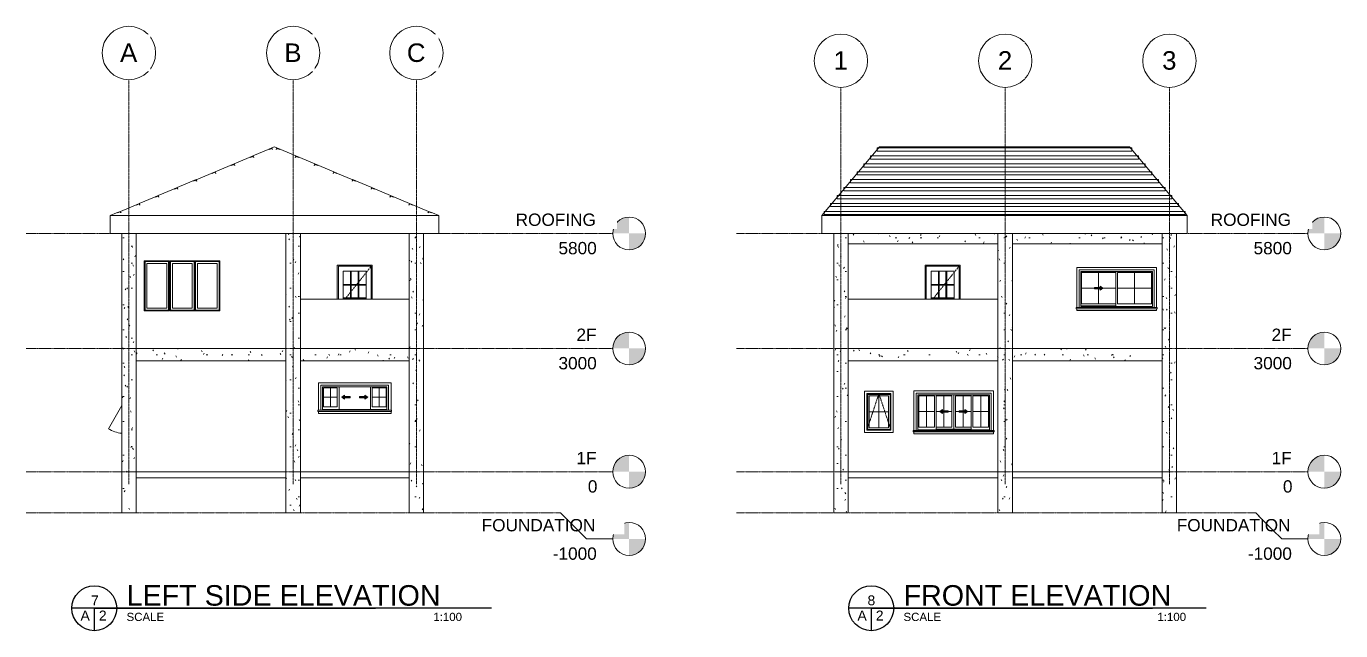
# Model space of a CAD drawing. Header units: inches. Extents: x -1 to 315328, y 6829 to 107833.
# Drawn here: x 124126 to 156132, y 67414 to 82125 of the extents above; entities that cross this region are included whole.
import ezdxf

# ---------------------------------------------------------------- set-up
doc = ezdxf.new("R2010")
doc.units = ezdxf.units.IN
doc.header["$MEASUREMENT"] = 0
doc.linetypes.add('Center', pattern=[31.75, 6.35, -4.7625, 15.875, -4.7625])
doc.linetypes.add('Grid Line', pattern=[22.225, 12.7, -3.175, 3.175, -3.175])
for name, color, linetype, lineweight in [('A-DETL-GENF', 92, 'Continuous', 9), ('A-DOOR', 31, 'Continuous', 18), ('A-DOOR-FRAM', 31, 'Continuous', 18), ('A-FLOR-LEVL', 51, 'Continuous', 9), ('A-GENM', 13, 'Continuous', 9), ('A-GLAZ', 151, 'Continuous', 18), ('A-ROOF', 132, 'Continuous', 9), ('A-WALL', 113, 'Continuous', 18), ('S-BEAM', 12, 'Continuous', 9), ('S-COLS', 52, 'Continuous', 9), ('S-FNDN', 32, 'Continuous', 18), ('S-GRID', 1, 'Continuous', 9), ('S-GRID-IDEN', 1, 'Continuous', 9)]:
    doc.layers.add(name, color=color, linetype=linetype, lineweight=lineweight)
doc.layers.add('TEXTS', color=2, linetype='Continuous')
doc.styles.add('Arial', font='arial.ttf', dxfattribs={"height": 250})
doc.styles.add('Arial_1', font='arial.ttf', dxfattribs={"height": 450})
doc.styles.get("Standard").update_dxf_attribs({"font": 'arial.ttf'})
pattern_1 = [(0, (151381.55, 71282.99), (812.8, 203.2), [33.528, -576.072, 33.528, -576.072, -3251.2]), (0, (151381.55, 71282.99), (812.8, 203.2), [-1219.2, 33.528, -1185.672, 33.528, -576.072, -1422.4]), (0, (151381.55, 71282.99), (812.8, 203.2), [-3048, 33.528, -372.872, 33.528, -982.472]), (120, (151686.35, 71384.59), (-582.3764, 602.3054), [33.528, -576.072, 33.528, -576.072, -3251.2]), (120, (151686.35, 71384.59), (-582.3764, 602.3054), [-1219.2, 33.528, -1185.672, 33.528, -576.072, -1422.4]), (120, (151686.35, 71384.59), (-582.3764, 602.3054), [-3048, 33.528, -372.872, 33.528, -982.472]), (240, (151787.95, 71790.99), (-230.4236, -805.5054), [33.528, -576.072, 33.528, -576.072, -3251.2]), (240, (151787.95, 71790.99), (-230.4236, -805.5054), [-1219.2, 33.528, -1185.672, 33.528, -576.072, -1422.4]), (240, (151787.95, 71790.99), (-230.4236, -805.5054), [-3048, 33.528, -372.872, 33.528, -982.472])]
pattern_2 = [(0, (123631.52, 71282.99), (812.8, 203.2), [33.528, -576.072, 33.528, -576.072, -3251.2]), (0, (123631.52, 71282.99), (812.8, 203.2), [-1219.2, 33.528, -1185.672, 33.528, -576.072, -1422.4]), (0, (123631.52, 71282.99), (812.8, 203.2), [-3048, 33.528, -372.872, 33.528, -982.472]), (120, (123936.32, 71384.59), (-582.3764, 602.3054), [33.528, -576.072, 33.528, -576.072, -3251.2]), (120, (123936.32, 71384.59), (-582.3764, 602.3054), [-1219.2, 33.528, -1185.672, 33.528, -576.072, -1422.4]), (120, (123936.32, 71384.59), (-582.3764, 602.3054), [-3048, 33.528, -372.872, 33.528, -982.472]), (240, (124037.92, 71790.99), (-230.4236, -805.5054), [33.528, -576.072, 33.528, -576.072, -3251.2]), (240, (124037.92, 71790.99), (-230.4236, -805.5054), [-1219.2, 33.528, -1185.672, 33.528, -576.072, -1422.4]), (240, (124037.92, 71790.99), (-230.4236, -805.5054), [-3048, 33.528, -372.872, 33.528, -982.472])]

# ---------------------------------------------------------------- blocks, each defined once
blk = doc.blocks.new('M_HSS Square - HSS203_2X203_2X9_5-450882-South')
at = {"layer": 'S-BEAM'}
for p, q in [((-6487, 7802), (-6487, 7880)), ((-285, 7880), (-6487, 7880)), ((-6487, 7802), (-285, 7802)), ((-285, 7880), (-285, 7802))]:
    blk.add_line(p, q, dxfattribs=at)
blk = doc.blocks.new('M_HSS Square - HSS203_2X203_2X9_5-450883-South')
at = {"layer": 'S-BEAM'}
for p, q in [((-6649, 7609), (-6649, 7687)), ((-123, 7687), (-6649, 7687)), ((-123, 7687), (-123, 7609)), ((-6649, 7609), (-123, 7609))]:
    blk.add_line(p, q, dxfattribs=at)
blk = doc.blocks.new('M_HSS Square - HSS203_2X203_2X9_5-450884-South')
at = {"layer": 'S-BEAM'}
for p, q in [((-6811, 7416), (-6811, 7494)), ((39, 7494), (-6811, 7494)), ((-6811, 7416), (39, 7416)), ((39, 7494), (39, 7416))]:
    blk.add_line(p, q, dxfattribs=at)
blk = doc.blocks.new('M_HSS Square - HSS203_2X203_2X9_5-450885-South')
at = {"layer": 'S-BEAM'}
for p, q in [((-6972, 7223), (-6972, 7302)), ((201, 7302), (-6972, 7302)), ((-6972, 7223), (201, 7223)), ((201, 7302), (201, 7223))]:
    blk.add_line(p, q, dxfattribs=at)
blk = doc.blocks.new('M_HSS Square - HSS203_2X203_2X9_5-450805-South')
at = {"layer": 'S-BEAM'}
for p, q in [((-7134, 7030), (-7134, 7109)), ((363, 7109), (-7134, 7109)), ((363, 7109), (363, 7030)), ((-7134, 7030), (363, 7030))]:
    blk.add_line(p, q, dxfattribs=at)
blk = doc.blocks.new('M_HSS Square - HSS203_2X203_2X9_5-450886-South')
at = {"layer": 'S-BEAM'}
for p, q in [((-7296, 6838), (-7296, 6916)), ((525, 6916), (-7296, 6916)), ((-7296, 6838), (525, 6838)), ((525, 6916), (525, 6838))]:
    blk.add_line(p, q, dxfattribs=at)
blk = doc.blocks.new('M_HSS Square - HSS203_2X203_2X9_5-450887-South')
at = {"layer": 'S-BEAM'}
for p, q in [((-7458, 6645), (-7458, 6723)), ((686, 6723), (-7458, 6723)), ((686, 6723), (686, 6645)), ((-7458, 6645), (686, 6645))]:
    blk.add_line(p, q, dxfattribs=at)
blk = doc.blocks.new('M_HSS Square - HSS203_2X203_2X9_5-450888-South')
at = {"layer": 'S-BEAM'}
for p, q in [((-7620, 6452), (-7620, 6530)), ((848, 6530), (-7620, 6530)), ((-7620, 6452), (848, 6452)), ((848, 6530), (848, 6452))]:
    blk.add_line(p, q, dxfattribs=at)
blk = doc.blocks.new('M_HSS Square - HSS203_2X203_2X9_5-450889-South')
at = {"layer": 'S-BEAM'}
for p, q in [((-7781, 6259), (-7781, 6337)), ((1010, 6337), (-7781, 6337)), ((-7781, 6259), (1010, 6259)), ((1010, 6337), (1010, 6259))]:
    blk.add_line(p, q, dxfattribs=at)
blk = doc.blocks.new('Window-Sliding-Four - 72_ x 36_-479030-South')
at = {"layer": 'A-DETL-GENF', "lineweight": 18}
for points in [[(-4893, 1419), (-4893, 1450), (-4758, 1450), (-4758, 1484), (-4893, 1484), (-4893, 1514), (-4961, 1467)], [(-4356, 1419), (-4288, 1467), (-4356, 1514), (-4356, 1484), (-4491, 1484), (-4491, 1450), (-4356, 1450)]]:
    blk.add_hatch(color=256, dxfattribs=at).paths.add_polyline_path(points)
at = {"layer": 'A-DETL-GENF'}
for p, q in [((-4961, 1467), (-4893, 1514)), ((-4961, 1467), (-4893, 1514)), ((-4961, 1467), (-4893, 1419)), ((-4893, 1419), (-4961, 1467)), ((-4893, 1514), (-4893, 1484)), ((-4893, 1514), (-4893, 1484)), ((-4758, 1484), (-4893, 1484)), ((-4893, 1484), (-4758, 1484)), ((-4893, 1450), (-4893, 1419)), ((-4758, 1450), (-4893, 1450)), ((-4758, 1450), (-4893, 1450)), ((-4893, 1450), (-4893, 1419)), ((-4758, 1484), (-4758, 1450)), ((-4758, 1484), (-4758, 1450)), ((-4491, 1484), (-4356, 1484)), ((-4491, 1450), (-4491, 1484)), ((-4491, 1450), (-4491, 1484)), ((-4491, 1484), (-4356, 1484)), ((-4491, 1450), (-4356, 1450)), ((-4356, 1450), (-4491, 1450)), ((-4356, 1484), (-4356, 1514)), ((-4288, 1467), (-4356, 1514)), ((-4356, 1484), (-4356, 1514)), ((-4356, 1514), (-4288, 1467)), ((-4288, 1467), (-4356, 1419)), ((-4288, 1467), (-4356, 1419)), ((-4356, 1419), (-4356, 1450)), ((-4356, 1419), (-4356, 1450))]:
    blk.add_line(p, q, dxfattribs=at)
at = {"layer": 'A-GLAZ'}
for p, q in [((-3710, 1914), (-5539, 1914)), ((-5539, 1914), (-5539, 1000)), ((-5498, 1873), (-3751, 1873)), ((-5498, 1019), (-5498, 1873)), ((-5094, 1851), (-5475, 1851)), ((-5475, 1851), (-5475, 1083)), ((-5094, 1851), (-5094, 1083)), ((-5050, 1873), (-5050, 1019)), ((-4669, 1851), (-5050, 1851)), ((-4669, 1851), (-4669, 1083)), ((-4624, 1038), (-4624, 1873)), ((-4624, 1038), (-4624, 1873)), ((-4199, 1851), (-4580, 1851)), ((-4580, 1851), (-4580, 1083)), ((-4199, 1873), (-4199, 1019)), ((-4155, 1083), (-4155, 1851)), ((-4155, 1851), (-3774, 1851)), ((-3774, 1851), (-3774, 1083)), ((-3751, 1019), (-3751, 1873)), ((-3710, 1914), (-3710, 1000)), ((-3710, 1000), (-5539, 1000)), ((-3751, 1019), (-5498, 1019)), ((-5475, 1083), (-5094, 1083)), ((-5050, 1083), (-4669, 1083)), ((-4199, 1038), (-5050, 1038)), ((-4624, 1038), (-5050, 1038)), ((-4199, 1038), (-4624, 1038)), ((-4580, 1083), (-4199, 1083)), ((-3774, 1083), (-4155, 1083))]:
    blk.add_line(p, q, dxfattribs=at)
blk = doc.blocks.new('Muntin Pattern_2x2 - Muntin Pattern_2x2-479032-South')
at = {"layer": 'A-GENM'}
for p, q in [((-3964, 1851), (-3964, 1083)), ((-3774, 1467), (-4155, 1467))]:
    blk.add_line(p, q, dxfattribs=at)
blk = doc.blocks.new('Muntin Pattern_2x2 - Muntin Pattern_2x2-V1-South')
at = {"layer": 'A-GENM'}
for p, q in [((-4390, 1851), (-4390, 1484)), ((-4491, 1467), (-4580, 1467)), ((-4390, 1450), (-4390, 1083)), ((-4199, 1467), (-4288, 1467))]:
    blk.add_line(p, q, dxfattribs=at)
blk = doc.blocks.new('Trim-Window-Exterior-Flat - with Sill-479033-South')
at = {"layer": 'A-GENM'}
for p, q in [((-5596, 1972), (-5596, 1000)), ((-3653, 1972), (-5596, 1972)), ((-3653, 1000), (-3653, 1972)), ((-5539, 1000), (-5539, 1914)), ((-5539, 1914), (-3710, 1914)), ((-3710, 1914), (-3710, 1000)), ((-5609, 998), (-5609, 1000)), ((-5609, 1000), (-3640, 1000)), ((-5609, 968), (-5609, 998)), ((-3640, 998), (-5609, 998)), ((-5609, 968), (-3640, 968)), ((-5596, 1000), (-5539, 1000)), ((-5596, 968), (-5596, 921)), ((-3710, 1000), (-3653, 1000)), ((-3653, 921), (-3653, 968)), ((-3640, 1000), (-3640, 998)), ((-3640, 998), (-3640, 968)), ((-5596, 921), (-3653, 921))]:
    blk.add_line(p, q, dxfattribs=at)
blk = doc.blocks.new('Window-Awning-Single - 24_ x 36_-478943-South')
at = {"layer": 'A-GLAZ', "linetype": 'Center', "lineweight": 9}
for q in [(-6737, 1013), (-6152, 1013)]:
    blk.add_line((-6444, 1902), q, dxfattribs=at)
at = {"layer": 'A-GLAZ'}
for p, q in [((-6730, 1895), (-6159, 1895)), ((-6730, 1019), (-6730, 1895)), ((-6718, 1883), (-6718, 1032)), ((-6171, 1883), (-6718, 1883)), ((-6679, 1845), (-6679, 1070)), ((-6679, 1845), (-6210, 1845)), ((-6210, 1070), (-6210, 1845)), ((-6171, 1032), (-6171, 1883)), ((-6159, 1895), (-6159, 1019)), ((-6159, 1019), (-6730, 1019)), ((-6718, 1032), (-6171, 1032)), ((-6679, 1070), (-6210, 1070))]:
    blk.add_line(p, q, dxfattribs=at)
blk = doc.blocks.new('Muntin Pattern_2x2 - Muntin Pattern_2x2-478945-South')
at = {"layer": 'A-GENM'}
for p, q in [((-6444, 1845), (-6444, 1070)), ((-6679, 1457), (-6210, 1457))]:
    blk.add_line(p, q, dxfattribs=at)
blk = doc.blocks.new('Trim-Window-Interior-Flat - Picture Frame-478947-South')
at = {"layer": 'A-GENM'}
for p, q in [((-6095, 1959), (-6794, 1959)), ((-6794, 1959), (-6794, 956)), ((-6095, 956), (-6095, 1959)), ((-6737, 1013), (-6737, 1902)), ((-6737, 1902), (-6152, 1902)), ((-6152, 1902), (-6152, 1013)), ((-6152, 1013), (-6737, 1013)), ((-6794, 956), (-6095, 956))]:
    blk.add_line(p, q, dxfattribs=at)
blk = doc.blocks.new('Window-Sliding-Double - 72_ x 36_-482151-South')
at = {"layer": 'A-DETL-GENF', "lineweight": 18}
blk.add_hatch(color=256, dxfattribs=at).paths.add_polyline_path([(-1060, 4419), (-992, 4467), (-1060, 4514), (-1060, 4484), (-1195, 4484), (-1195, 4450), (-1060, 4450)])
at = {"layer": 'A-DETL-GENF'}
for p, q in [((-1195, 4484), (-1195, 4450)), ((-1195, 4484), (-1060, 4484)), ((-1060, 4484), (-1195, 4484)), ((-1195, 4484), (-1195, 4450)), ((-1060, 4514), (-1060, 4484)), ((-992, 4467), (-1060, 4514)), ((-992, 4467), (-1060, 4514)), ((-1060, 4514), (-1060, 4484)), ((-1195, 4450), (-1060, 4450)), ((-1195, 4450), (-1060, 4450)), ((-992, 4467), (-1060, 4419)), ((-1060, 4419), (-992, 4467)), ((-1060, 4450), (-1060, 4419)), ((-1060, 4450), (-1060, 4419))]:
    blk.add_line(p, q, dxfattribs=at)
at = {"layer": 'A-GLAZ'}
for p, q in [((257, 4914), (-1571, 4914)), ((-1571, 4914), (-1571, 4000)), ((-1530, 4873), (216, 4873)), ((-1530, 4019), (-1530, 4873)), ((-1508, 4851), (-1508, 4083)), ((-679, 4851), (-1508, 4851)), ((-679, 4873), (-679, 4019)), ((-635, 4083), (-635, 4851)), ((-635, 4851), (194, 4851)), ((194, 4851), (194, 4083)), ((216, 4019), (216, 4873)), ((257, 4914), (257, 4000)), ((257, 4000), (-1571, 4000)), ((-679, 4038), (-1530, 4038)), ((-679, 4038), (-1530, 4038)), ((216, 4019), (-1530, 4019)), ((-1508, 4083), (-679, 4083)), ((194, 4083), (-635, 4083))]:
    blk.add_line(p, q, dxfattribs=at)
blk = doc.blocks.new('Muntin Pattern_2x2 - Muntin Pattern_2x2-482153-South')
at = {"layer": 'A-GENM'}
for p, q in [((-1094, 4851), (-1094, 4484)), ((-1195, 4467), (-1508, 4467)), ((-1094, 4450), (-1094, 4083)), ((-679, 4467), (-992, 4467))]:
    blk.add_line(p, q, dxfattribs=at)
blk = doc.blocks.new('Muntin Pattern_2x2 - Muntin Pattern_2x2-V2-South')
at = {"layer": 'A-GENM'}
for p, q in [((-220, 4851), (-220, 4083)), ((194, 4467), (-635, 4467))]:
    blk.add_line(p, q, dxfattribs=at)
blk = doc.blocks.new('Level - M_Level Head - Circle-11858-South')
at = {"layer": 'A-FLOR-LEVL'}
h = blk.add_hatch(color=256, dxfattribs=at)
edge = h.paths.add_edge_path()
edge.add_line((4401, 0), (4001, 0))
edge.add_arc((4401, 0), 400, 90, 180, ccw=False)
edge.add_line((4401, 400), (4401, 0))
h = blk.add_hatch(color=256, dxfattribs=at)
edge = h.paths.add_edge_path()
edge.add_line((4401, -400), (4401, 0))
edge.add_line((4401, 0), (4801, 0))
edge.add_arc((4401, 0), 400, 270, 360, ccw=False)
blk.add_circle((4401, 0), 400, dxfattribs=at)
blk = doc.blocks.new('Grid - M_Grid Head - Circle-11575-South')
at = {"layer": 'S-GRID-IDEN'}
blk.add_circle((-7369, 10004), 650, dxfattribs=at)
blk = doc.blocks.new('M_HSS Square - HSS203_2X203_2X9_5-450882-West')
at = {"layer": 'S-BEAM'}
for p, q in [((6436, 7880), (6342, 7841)), ((6367, 7841), (6431, 7868)), ((6431, 7868), (6442, 7841)), ((6452, 7841), (6436, 7880))]:
    blk.add_line(p, q, dxfattribs=at)
blk = doc.blocks.new('M_HSS Square - HSS203_2X203_2X9_5-450883-West')
at = {"layer": 'S-BEAM'}
for p, q in [((5975, 7687), (5881, 7648)), ((5991, 7648), (5975, 7687)), ((5906, 7648), (5969, 7675)), ((5969, 7675), (5981, 7648))]:
    blk.add_line(p, q, dxfattribs=at)
blk = doc.blocks.new('M_HSS Square - HSS203_2X203_2X9_5-450884-West')
at = {"layer": 'S-BEAM'}
for p, q in [((5513, 7494), (5420, 7455)), ((5444, 7455), (5508, 7482)), ((5508, 7482), (5519, 7455)), ((5530, 7455), (5513, 7494))]:
    blk.add_line(p, q, dxfattribs=at)
blk = doc.blocks.new('M_HSS Square - HSS203_2X203_2X9_5-450885-West')
at = {"layer": 'S-BEAM'}
for p, q in [((5052, 7302), (4958, 7262)), ((4983, 7262), (5047, 7289)), ((5047, 7289), (5058, 7262)), ((5068, 7262), (5052, 7302))]:
    blk.add_line(p, q, dxfattribs=at)
blk = doc.blocks.new('M_HSS Square - HSS203_2X203_2X9_5-450805-West')
at = {"layer": 'S-BEAM'}
for p, q in [((4591, 7109), (4497, 7070)), ((4522, 7070), (4585, 7096)), ((4585, 7096), (4597, 7070)), ((4607, 7070), (4591, 7109))]:
    blk.add_line(p, q, dxfattribs=at)
blk = doc.blocks.new('M_HSS Square - HSS203_2X203_2X9_5-450886-West')
at = {"layer": 'S-BEAM'}
for p, q in [((4129, 6916), (4036, 6877)), ((4060, 6877), (4124, 6903)), ((4124, 6903), (4135, 6877)), ((4146, 6877), (4129, 6916))]:
    blk.add_line(p, q, dxfattribs=at)
blk = doc.blocks.new('M_HSS Square - HSS203_2X203_2X9_5-450887-West')
at = {"layer": 'S-BEAM'}
for p, q in [((3668, 6723), (3574, 6684)), ((3684, 6684), (3668, 6723)), ((3599, 6684), (3663, 6711)), ((3663, 6711), (3674, 6684))]:
    blk.add_line(p, q, dxfattribs=at)
blk = doc.blocks.new('M_HSS Square - HSS203_2X203_2X9_5-450888-West')
at = {"layer": 'S-BEAM'}
for p, q in [((3207, 6530), (3113, 6491)), ((3138, 6491), (3202, 6518)), ((3202, 6518), (3213, 6491)), ((3223, 6491), (3207, 6530))]:
    blk.add_line(p, q, dxfattribs=at)
blk = doc.blocks.new('M_HSS Square - HSS203_2X203_2X9_5-450889-West')
at = {"layer": 'S-BEAM'}
for p, q in [((2745, 6337), (2652, 6298)), ((2676, 6298), (2740, 6325)), ((2740, 6325), (2751, 6298)), ((2762, 6298), (2745, 6337))]:
    blk.add_line(p, q, dxfattribs=at)
blk = doc.blocks.new('M_HSS Square - HSS203_2X203_2X9_5-V1-West')
at = {"layer": 'S-BEAM'}
for p, q in [((6558, 7880), (6542, 7841)), ((6552, 7841), (6563, 7868)), ((6652, 7841), (6558, 7880)), ((6563, 7868), (6627, 7841))]:
    blk.add_line(p, q, dxfattribs=at)
blk = doc.blocks.new('M_HSS Square - HSS203_2X203_2X9_5-V2-West')
at = {"layer": 'S-BEAM'}
for p, q in [((7019, 7687), (7003, 7648)), ((7113, 7648), (7019, 7687)), ((7013, 7648), (7024, 7675)), ((7024, 7675), (7088, 7648))]:
    blk.add_line(p, q, dxfattribs=at)
blk = doc.blocks.new('M_HSS Square - HSS203_2X203_2X9_5-V3-West')
at = {"layer": 'S-BEAM'}
for p, q in [((7481, 7494), (7464, 7455)), ((7475, 7455), (7486, 7482)), ((7574, 7455), (7481, 7494)), ((7486, 7482), (7550, 7455))]:
    blk.add_line(p, q, dxfattribs=at)
blk = doc.blocks.new('M_HSS Square - HSS203_2X203_2X9_5-V4-West')
at = {"layer": 'S-BEAM'}
for p, q in [((7942, 7302), (7926, 7262)), ((7936, 7262), (7947, 7289)), ((8036, 7262), (7942, 7302)), ((7947, 7289), (8011, 7262))]:
    blk.add_line(p, q, dxfattribs=at)
blk = doc.blocks.new('M_HSS Square - HSS203_2X203_2X9_5-V5-West')
at = {"layer": 'S-BEAM'}
for p, q in [((8403, 7109), (8387, 7070)), ((8397, 7070), (8408, 7096)), ((8497, 7070), (8403, 7109)), ((8408, 7096), (8472, 7070))]:
    blk.add_line(p, q, dxfattribs=at)
blk = doc.blocks.new('M_HSS Square - HSS203_2X203_2X9_5-V6-West')
at = {"layer": 'S-BEAM'}
for p, q in [((8865, 6916), (8848, 6877)), ((8859, 6877), (8870, 6903)), ((8958, 6877), (8865, 6916)), ((8870, 6903), (8933, 6877))]:
    blk.add_line(p, q, dxfattribs=at)
blk = doc.blocks.new('M_HSS Square - HSS203_2X203_2X9_5-V7-West')
at = {"layer": 'S-BEAM'}
for p, q in [((9326, 6723), (9310, 6684)), ((9420, 6684), (9326, 6723)), ((9320, 6684), (9331, 6711)), ((9331, 6711), (9395, 6684))]:
    blk.add_line(p, q, dxfattribs=at)
blk = doc.blocks.new('M_HSS Square - HSS203_2X203_2X9_5-V8-West')
at = {"layer": 'S-BEAM'}
for p, q in [((9787, 6530), (9771, 6491)), ((9781, 6491), (9792, 6518)), ((9881, 6491), (9787, 6530)), ((9792, 6518), (9856, 6491))]:
    blk.add_line(p, q, dxfattribs=at)
blk = doc.blocks.new('M_HSS Square - HSS203_2X203_2X9_5-V9-West')
at = {"layer": 'S-BEAM'}
for p, q in [((10249, 6337), (10232, 6298)), ((10243, 6298), (10254, 6325)), ((10342, 6298), (10249, 6337)), ((10254, 6325), (10317, 6298))]:
    blk.add_line(p, q, dxfattribs=at)
blk = doc.blocks.new('Window-Sliding-Four - 65_ x 24_-461655-West')
at = {"layer": 'A-DETL-GENF', "lineweight": 18}
for points in [[(8206, 1767), (8206, 1797), (8341, 1797), (8341, 1831), (8206, 1831), (8206, 1862), (8138, 1814)], [(8699, 1767), (8767, 1814), (8699, 1862), (8699, 1831), (8564, 1831), (8564, 1797), (8699, 1797)]]:
    blk.add_hatch(color=256, dxfattribs=at).paths.add_polyline_path(points)
at = {"layer": 'A-DETL-GENF'}
for p, q in [((8138, 1814), (8206, 1862)), ((8138, 1814), (8206, 1862)), ((8138, 1814), (8206, 1767)), ((8206, 1767), (8138, 1814)), ((8206, 1862), (8206, 1831)), ((8206, 1862), (8206, 1831)), ((8341, 1831), (8206, 1831)), ((8206, 1831), (8341, 1831)), ((8206, 1797), (8206, 1767)), ((8341, 1797), (8206, 1797)), ((8341, 1797), (8206, 1797)), ((8206, 1797), (8206, 1767)), ((8341, 1831), (8341, 1797)), ((8341, 1831), (8341, 1797)), ((8564, 1831), (8699, 1831)), ((8564, 1797), (8564, 1831)), ((8564, 1797), (8564, 1831)), ((8564, 1831), (8699, 1831)), ((8564, 1797), (8699, 1797)), ((8699, 1797), (8564, 1797)), ((8699, 1831), (8699, 1862)), ((8767, 1814), (8699, 1862)), ((8699, 1831), (8699, 1862)), ((8699, 1862), (8767, 1814)), ((8767, 1814), (8699, 1767)), ((8767, 1814), (8699, 1767)), ((8699, 1767), (8699, 1797)), ((8699, 1767), (8699, 1797))]:
    blk.add_line(p, q, dxfattribs=at)
at = {"layer": 'A-GLAZ'}
for p, q in [((9278, 2110), (7627, 2110)), ((7627, 2110), (7627, 1500)), ((7668, 2069), (9237, 2069)), ((7668, 1519), (7668, 2069)), ((8027, 2046), (7691, 2046)), ((7691, 2046), (7691, 1583)), ((8027, 2046), (8027, 1583)), ((8072, 2069), (8072, 1519)), ((8834, 2069), (8834, 1519)), ((8878, 1583), (8878, 2046)), ((8878, 2046), (9215, 2046)), ((9215, 2046), (9215, 1583)), ((9237, 1519), (9237, 2069)), ((9278, 2110), (9278, 1500)), ((9278, 1500), (7627, 1500)), ((9237, 1519), (7668, 1519)), ((7691, 1583), (8027, 1583)), ((9215, 1583), (8878, 1583))]:
    blk.add_line(p, q, dxfattribs=at)
blk = doc.blocks.new('Muntin Pattern_2x2 - Muntin Pattern_2x2-461657-West')
at = {"layer": 'A-GENM'}
for p, q in [((9046, 2046), (9046, 1583)), ((9215, 1814), (8878, 1814))]:
    blk.add_line(p, q, dxfattribs=at)
blk = doc.blocks.new('Trim-Window-Exterior-Flat - with Sill-461658-West')
at = {"layer": 'A-GENM'}
for p, q in [((7570, 2167), (7570, 1500)), ((9335, 2167), (7570, 2167)), ((7627, 1500), (7627, 2110)), ((7627, 2110), (9278, 2110)), ((9278, 2110), (9278, 1500)), ((9335, 1500), (9335, 2167)), ((7557, 1498), (7557, 1500)), ((7557, 1500), (9348, 1500)), ((7557, 1468), (7557, 1498)), ((9348, 1498), (7557, 1498)), ((7557, 1468), (9348, 1468)), ((7570, 1500), (7627, 1500)), ((7570, 1468), (7570, 1421)), ((7570, 1421), (9335, 1421)), ((9278, 1500), (9335, 1500)), ((9335, 1421), (9335, 1468)), ((9348, 1500), (9348, 1498)), ((9348, 1498), (9348, 1468))]:
    blk.add_line(p, q, dxfattribs=at)
blk = doc.blocks.new('Window-Awning-Single - 24_ x 36_-478943-West')
at = {"layer": 'A-GLAZ', "lineweight": 9}
blk.add_line((2778, 1609), (2452, 1046), dxfattribs=at)
blk.add_arc((2897, 1816), 889, 240, 262.2756, dxfattribs=at)
blk = doc.blocks.new('Instance-Window-Fixed - 24_ x 48_-480668-West')
at = {"layer": 'A-GLAZ'}
for p, q in [((3328, 5134), (3328, 3933)), ((3937, 5134), (3328, 5134)), ((3937, 3933), (3937, 5134)), ((3347, 5115), (3918, 5115)), ((3347, 3933), (3347, 5115)), ((3391, 3978), (3391, 5070)), ((3391, 5070), (3874, 5070)), ((3874, 5070), (3874, 3978)), ((3918, 5115), (3918, 3933)), ((3937, 3933), (3328, 3933)), ((3328, 3933), (3328, 3914)), ((3328, 3914), (3937, 3914)), ((3874, 3978), (3391, 3978)), ((3937, 3914), (3937, 3933))]:
    blk.add_line(p, q, dxfattribs=at)
blk = doc.blocks.new('Level - M_Level Head - Circle-11858-West')
at = {"layer": 'A-FLOR-LEVL'}
h = blk.add_hatch(color=256, dxfattribs=at)
edge = h.paths.add_edge_path()
edge.add_line((15134, 0), (14734, 0))
edge.add_arc((15134, 0), 400, 90, 180, ccw=False)
edge.add_line((15134, 400), (15134, 0))
h = blk.add_hatch(color=256, dxfattribs=at)
edge = h.paths.add_edge_path()
edge.add_line((15134, -400), (15134, 0))
edge.add_line((15134, 0), (15534, 0))
edge.add_arc((15134, 0), 400, 270, 360, ccw=False)
blk.add_circle((15134, 0), 400, dxfattribs=at)
blk = doc.blocks.new('Grid - M_Grid Head - Circle-11575-West')
at = {"layer": 'S-GRID-IDEN'}
blk.add_circle((6953, 10192), 650, dxfattribs=at)
blk = doc.blocks.new('M_Door-Interior-Single-Full Glass-Wood - M_Door-Interior-Single-Full Glass-Wood-549965-West')
at = {"layer": 'A-DOOR'}
for p, q in [((8853, 5000), (8053, 5000)), ((8053, 5000), (8053, 4200)), ((8173, 4200), (8173, 4880)), ((8173, 4880), (8733, 4880)), ((8733, 4880), (8733, 4200)), ((8853, 4200), (8853, 5000))]:
    blk.add_line(p, q, dxfattribs=at)
at = {"layer": 'A-DOOR', "linetype": 'Center', "lineweight": 9}
blk.add_line((8853, 5000), (8213, 4200), dxfattribs=at)
at = {"layer": 'A-DOOR-FRAM'}
for p, q in [((8028, 4200), (8028, 5025)), ((8878, 5025), (8028, 5025)), ((8053, 5000), (8053, 4200)), ((8053, 5000), (8853, 5000)), ((8350, 4560), (8350, 4880)), ((8353, 4200), (8353, 4880)), ((8366, 4200), (8366, 4880)), ((8369, 4560), (8369, 4880)), ((8536, 4560), (8536, 4880)), ((8540, 4200), (8540, 4880)), ((8552, 4200), (8552, 4880)), ((8555, 4560), (8555, 4880)), ((8853, 5000), (8853, 4200)), ((8878, 4200), (8878, 5025)), ((8350, 4560), (8173, 4560)), ((8733, 4556), (8173, 4556)), ((8733, 4544), (8173, 4544)), ((8350, 4540), (8173, 4540)), ((8350, 4230), (8350, 4540)), ((8536, 4560), (8369, 4560)), ((8536, 4540), (8369, 4540)), ((8369, 4230), (8369, 4540)), ((8536, 4230), (8536, 4540)), ((8733, 4560), (8555, 4560)), ((8733, 4540), (8555, 4540)), ((8555, 4230), (8555, 4540)), ((8350, 4230), (8173, 4230)), ((8733, 4226), (8173, 4226)), ((8733, 4214), (8173, 4214)), ((8350, 4210), (8173, 4210)), ((8350, 4200), (8350, 4210)), ((8536, 4230), (8369, 4230)), ((8536, 4210), (8369, 4210)), ((8369, 4200), (8369, 4210)), ((8536, 4200), (8536, 4210)), ((8733, 4230), (8555, 4230)), ((8733, 4210), (8555, 4210)), ((8555, 4200), (8555, 4210))]:
    blk.add_line(p, q, dxfattribs=at)

msp = doc.modelspace()

# ---------------------------------------------------------------- hatches: boundary and pattern name
at = {"layer": 'S-BEAM'}
h = msp.add_hatch(dxfattribs=at)
h.set_pattern_fill('FP_1', color=256, style=0, pattern_type=2)
h.set_pattern_definition(pattern_1)
h.paths.add_polyline_path([(145720.51229, 76832.98509), (147787.05468, 76832.98509), (147787.05468, 77082.98509), (144137.05468, 77082.98509), (144137.05468, 76832.98509), (144597.69852, 76832.98509)])
h = msp.add_hatch(dxfattribs=at)
h.set_pattern_fill('FP_1', color=256, style=0, pattern_type=2)
h.set_pattern_definition(pattern_1)
h.paths.add_polyline_path([(151787.05468, 76832.98509), (151787.05468, 77082.98509), (148137.05468, 77082.98509), (148137.05468, 76832.98509), (151334.58114, 76832.98509)])
h = msp.add_hatch(dxfattribs=at)
h.set_pattern_fill('FP_1', color=256, style=0, pattern_type=2)
h.set_pattern_definition(pattern_2)
h.paths.add_polyline_path([(128128.32575, 73982.98509), (130449.06613, 73982.98509), (130449.06613, 74282.98509), (126799.06613, 74282.98509), (126799.06613, 73982.98509), (127844.94509, 73982.98509)])
h = msp.add_hatch(dxfattribs=at)
h.set_pattern_fill('FP_1', color=256, style=0, pattern_type=2)
h.set_pattern_definition(pattern_2)
h.paths.add_polyline_path([(133229.17762, 73982.98509), (133449.06613, 73982.98509), (133449.06613, 74282.98509), (130799.06613, 74282.98509), (130799.06613, 73982.98509), (130962.13235, 73982.98509)])
h = msp.add_hatch(dxfattribs=at)
h.set_pattern_fill('FP_1', color=256, style=0, pattern_type=2)
h.set_pattern_definition(pattern_1)
h.paths.add_polyline_path([(144137.05468, 73982.98509), (147787.05468, 73982.98509), (147787.05468, 74282.98509), (144137.05468, 74282.98509), (144137.05468, 74065.29231)])
h = msp.add_hatch(dxfattribs=at)
h.set_pattern_fill('FP_1', color=256, style=0, pattern_type=2)
h.set_pattern_definition(pattern_1)
h.paths.add_polyline_path([(149088.9536, 73982.98509), (151787.05468, 73982.98509), (151787.05468, 74282.98509), (148137.05468, 74282.98509), (148137.05468, 73982.98509), (148527.54671, 73982.98509)])
at = {"layer": 'S-COLS'}
h = msp.add_hatch(dxfattribs=at)
h.set_pattern_fill('FP_1', color=256, style=0, pattern_type=2)
h.set_pattern_definition(pattern_2)
h.paths.add_polyline_path([(126799.06613, 70282.98509), (126799.06613, 77082.98509), (126449.06613, 77082.98509), (126449.06613, 70282.98509)])
h = msp.add_hatch(dxfattribs=at)
h.set_pattern_fill('FP_1', color=256, style=0, pattern_type=2)
h.set_pattern_definition(pattern_2)
h.paths.add_polyline_path([(130799.06613, 70282.98509), (130799.06613, 77082.98509), (130449.06613, 77082.98509), (130449.06613, 70282.98509)])
h = msp.add_hatch(dxfattribs=at)
h.set_pattern_fill('FP_1', color=256, style=0, pattern_type=2)
h.set_pattern_definition(pattern_2)
h.paths.add_polyline_path([(133799.06613, 70282.98509), (133799.06613, 77082.98509), (133449.06613, 77082.98509), (133449.06613, 70282.98509)])
h = msp.add_hatch(dxfattribs=at)
h.set_pattern_fill('FP_1', color=256, style=0, pattern_type=2)
h.set_pattern_definition(pattern_1)
h.paths.add_polyline_path([(144137.05468, 70282.98509), (144137.05468, 77082.98509), (143787.05468, 77082.98509), (143787.05468, 70282.98509)])
h = msp.add_hatch(dxfattribs=at)
h.set_pattern_fill('FP_1', color=256, style=0, pattern_type=2)
h.set_pattern_definition(pattern_1)
h.paths.add_polyline_path([(147966.13983, 70282.98509), (148137.05468, 70282.98509), (148137.05468, 77082.98509), (147787.05468, 77082.98509), (147787.05468, 70282.98509)])
h = msp.add_hatch(dxfattribs=at)
h.set_pattern_fill('FP_1', color=256, style=0, pattern_type=2)
h.set_pattern_definition(pattern_1)
h.paths.add_polyline_path([(152137.05468, 70282.98509), (152137.05468, 77082.98509), (151787.05468, 77082.98509), (151787.05468, 70282.98509)])

# ---------------------------------------------------------------- linework, layer by layer
at = {"layer": 'A-ROOF'}
for p, q in [((129646.06572, 78970.22376), (130013.84935, 79123.9638)), ((130107.38261, 79163.06235), (130168.46769, 79188.59699)), ((130229.55278, 79163.06235), (130168.46769, 79188.59699)), ((130690.86967, 78970.22376), (130323.08604, 79123.9638)), ((143495.82935, 77516.52655), (144898.86304, 79188.59699)), ((144898.86304, 79188.59699), (150992.79566, 79188.59699)), ((152395.82935, 77516.52655), (150992.79566, 79188.59699)), ((128723.43192, 78584.54659), (129091.13451, 78738.25275)), ((129184.74882, 78777.38518), (129552.42066, 78931.07848)), ((131152.18657, 78777.38518), (130784.51473, 78931.07848)), ((131613.50347, 78584.54659), (131245.80088, 78738.25275)), ((128262.11502, 78391.708), (128629.84837, 78545.42702)), ((132074.82036, 78391.708), (131707.08702, 78545.42702)), ((127339.48123, 78006.03083), (127707.27608, 78159.77555)), ((127800.79813, 78198.86942), (128168.56222, 78352.60128)), ((132536.13726, 78198.86942), (132168.37317, 78352.60128)), ((132997.45416, 78006.03083), (132629.65931, 78159.77555)), ((126878.16433, 77813.19224), (127245.84738, 77966.89023)), ((133458.77106, 77813.19224), (133091.088, 77966.89023)), ((126168.46769, 77516.52655), (126323.2751, 77581.23877)), ((126168.46769, 77516.52655), (134168.46769, 77516.52655)), ((126168.46769, 77082.98509), (126168.46769, 77516.52655)), ((126416.84744, 77620.35366), (126784.56124, 77774.0645)), ((133920.08795, 77620.35366), (133552.37415, 77774.0645)), ((134168.46769, 77516.52655), (134013.66029, 77581.23877)), ((134168.46769, 77082.98509), (134168.46769, 77516.52655)), ((143495.82935, 77516.52655), (152395.82935, 77516.52655)), ((143495.82935, 77082.98509), (143495.82935, 77516.52655)), ((152395.82935, 77082.98509), (152395.82935, 77516.52655)), ((126168.46769, 77082.98509), (134168.46769, 77082.98509)), ((152395.82935, 77082.98509), (143495.82935, 77082.98509))]:
    msp.add_line(p, q, dxfattribs=at)
at = {"layer": 'A-WALL'}
for p, q in [((126999.06613, 75216.43509), (126999.06613, 76416.58509)), ((126999.06613, 76416.58509), (127608.66613, 76416.58509)), ((127608.66613, 76416.58509), (127608.66613, 75216.43509)), ((127619.06613, 75216.43509), (127619.06613, 76416.58509)), ((127619.06613, 76416.58509), (128838.26613, 76416.58509)), ((128838.26613, 76416.58509), (128838.26613, 75216.43509)), ((131699.06613, 75482.98509), (131699.06613, 76307.98509)), ((131699.06613, 76307.98509), (132549.06613, 76307.98509)), ((132549.06613, 76307.98509), (132549.06613, 75482.98509)), ((146012.05468, 75482.98509), (146012.05468, 76307.98509)), ((146012.05468, 76307.98509), (146862.05468, 76307.98509)), ((146862.05468, 76307.98509), (146862.05468, 75482.98509)), ((133449.06613, 75482.98509), (130799.06613, 75482.98509)), ((133449.06613, 75482.98509), (130799.06613, 75482.98509)), ((147787.05468, 75482.98509), (144137.05468, 75482.98509)), ((126799.06613, 71282.98509), (130449.06613, 71282.98509)), ((130799.06613, 71282.98509), (133449.06613, 71282.98509)), ((144137.05468, 71282.98509), (147787.05468, 71282.98509)), ((148137.05468, 71282.98509), (151787.05468, 71282.98509))]:
    msp.add_line(p, q, dxfattribs=at)
at = {"layer": 'S-BEAM'}
for p, q in [((144137.05468, 76832.98509), (147787.05468, 76832.98509)), ((148137.05468, 76832.98509), (151787.05468, 76832.98509)), ((126799.06613, 74282.98509), (130449.06613, 74282.98509)), ((130799.06613, 74282.98509), (133449.06613, 74282.98509)), ((144137.05468, 74282.98509), (147787.05468, 74282.98509)), ((148137.05468, 74282.98509), (151787.05468, 74282.98509)), ((130449.06613, 73982.98509), (126799.06613, 73982.98509)), ((133449.06613, 73982.98509), (130799.06613, 73982.98509)), ((147787.05468, 73982.98509), (144137.05468, 73982.98509)), ((151787.05468, 73982.98509), (148137.05468, 73982.98509))]:
    msp.add_line(p, q, dxfattribs=at)
at = {"layer": 'S-COLS'}
for p, q in [((126449.06613, 77082.98509), (126449.06613, 70282.98509)), ((126799.06613, 77082.98509), (126799.06613, 70282.98509)), ((130449.06613, 77082.98509), (130449.06613, 70282.98509)), ((130799.06613, 77082.98509), (130799.06613, 70282.98509)), ((133449.06613, 77082.98509), (133449.06613, 70282.98509)), ((133799.06613, 77082.98509), (133799.06613, 70282.98509)), ((143787.05468, 77082.98509), (143787.05468, 70282.98509)), ((144137.05468, 77082.98509), (144137.05468, 70282.98509)), ((147787.05468, 77082.98509), (147787.05468, 70282.98509)), ((148137.05468, 77082.98509), (148137.05468, 70282.98509)), ((151787.05468, 77082.98509), (151787.05468, 70282.98509)), ((152137.05468, 77082.98509), (152137.05468, 70282.98509)), ((126799.06613, 70282.98509), (126449.06613, 70282.98509)), ((130799.06613, 70282.98509), (130449.06613, 70282.98509)), ((133799.06613, 70282.98509), (133449.06613, 70282.98509)), ((144137.05468, 70282.98509), (143787.05468, 70282.98509)), ((148137.05468, 70282.98509), (147787.05468, 70282.98509)), ((152137.05468, 70282.98509), (151787.05468, 70282.98509))]:
    msp.add_line(p, q, dxfattribs=at)
at = {"layer": 'S-FNDN'}
for p, q in [((130449.06613, 71132.98509), (126799.06613, 71132.98509)), ((133449.06613, 71132.98509), (130799.06613, 71132.98509)), ((147787.05468, 71132.98509), (144137.05468, 71132.98509)), ((151787.05468, 71132.98509), (148137.05468, 71132.98509))]:
    msp.add_line(p, q, dxfattribs=at)
at = {"layer": 'S-GRID', "linetype": 'Grid Line'}
for p, q in [((126624.06613, 70978.18509), (126624.06613, 80824.62225)), ((130624.06613, 70978.18509), (130624.06613, 80824.62225)), ((133624.06613, 70978.18509), (133624.06613, 80824.62225)), ((143962.05468, 70978.18509), (143962.05468, 80636.71411)), ((147962.05468, 70978.18509), (147962.05468, 80636.71411)), ((151962.05468, 70978.18509), (151962.05468, 80636.71411))]:
    msp.add_line(p, q, dxfattribs=at)
at = {"layer": 'TEXTS'}
for p, q in [((135457.36893, 67961.13257), (125234.71154, 67961.13257)), ((125781.62614, 67961.13257), (132631.29358, 67961.13257)), ((125781.62614, 67961.13257), (125781.62614, 67414.21797)), ((125781.62614, 67961.13257), (125781.62614, 67414.21797)), ((152856.28254, 67961.13257), (144153.2625, 67961.13257)), ((144700.1771, 67961.13257), (151549.84454, 67961.13257)), ((144700.1771, 67961.13257), (144700.1771, 67414.21797)), ((144700.1771, 67961.13257), (144700.1771, 67414.21797))]:
    msp.add_line(p, q, dxfattribs=at)
for centre in [(125781.62614, 67961.13257), (125781.62614, 67961.13257), (144700.1771, 67961.13257), (144700.1771, 67961.13257)]:
    msp.add_circle(centre, 546.9146, dxfattribs=at)

# ---------------------------------------------------------------- block references
at = {"layer": 'A-DOOR'}
for p in [(123671.52428, 71282.98509), (137984.51283, 71282.98509)]:
    msp.add_blockref('M_Door-Interior-Single-Full Glass-Wood - M_Door-Interior-Single-Full Glass-Wood-549965-West', p, dxfattribs=at)
at = {"layer": 'A-FLOR-LEVL'}
for name, p in [('Level - M_Level Head - Circle-11858-West', (123671.52428, 77082.98509)), ('Level - M_Level Head - Circle-11858-South', (151331.5457, 77082.98509)), ('Level - M_Level Head - Circle-11858-West', (123671.52428, 74282.98509)), ('Level - M_Level Head - Circle-11858-South', (151331.5457, 74282.98509)), ('Level - M_Level Head - Circle-11858-West', (123671.52428, 71282.98509)), ('Level - M_Level Head - Circle-11858-South', (151331.5457, 71282.98509)), ('Level - M_Level Head - Circle-11858-West', (123671.52428, 69647.98509)), ('Level - M_Level Head - Circle-11858-South', (151331.5457, 69647.98509))]:
    msp.add_blockref(name, p, dxfattribs=at)
at = {"layer": 'A-GENM'}
for name, p in [('Trim-Window-Exterior-Flat - with Sill-479033-South', (155299.0457, 74282.98509)), ('Muntin Pattern_2x2 - Muntin Pattern_2x2-482153-South', (151331.5457, 71282.98509)), ('Muntin Pattern_2x2 - Muntin Pattern_2x2-V2-South', (151331.5457, 71282.98509)), ('Trim-Window-Exterior-Flat - with Sill-461658-West', (123671.52428, 71282.98509)), ('Muntin Pattern_2x2 - Muntin Pattern_2x2-461657-West', (122484.07428, 71282.98509)), ('Muntin Pattern_2x2 - Muntin Pattern_2x2-461657-West', (123671.52428, 71282.98509)), ('Trim-Window-Interior-Flat - Picture Frame-478947-South', (151331.5457, 71282.98509)), ('Muntin Pattern_2x2 - Muntin Pattern_2x2-478945-South', (151331.5457, 71282.98509)), ('Trim-Window-Exterior-Flat - with Sill-479033-South', (151331.5457, 71282.98509)), ('Muntin Pattern_2x2 - Muntin Pattern_2x2-479032-South', (150010.7457, 71282.98509)), ('Muntin Pattern_2x2 - Muntin Pattern_2x2-V1-South', (150861.6457, 71282.98509)), ('Muntin Pattern_2x2 - Muntin Pattern_2x2-V1-South', (151331.5457, 71282.98509)), ('Muntin Pattern_2x2 - Muntin Pattern_2x2-479032-South', (151331.5457, 71282.98509))]:
    msp.add_blockref(name, p, dxfattribs=at)
at = {"layer": 'A-GLAZ'}
for name, p in [('Instance-Window-Fixed - 24_ x 48_-480668-West', (123671.52428, 71282.98509)), ('Instance-Window-Fixed - 24_ x 48_-480668-West', (124291.52428, 71282.98509)), ('Instance-Window-Fixed - 24_ x 48_-480668-West', (124901.12428, 71282.98509)), ('Window-Sliding-Double - 72_ x 36_-482151-South', (151331.5457, 71282.98509)), ('Window-Sliding-Four - 65_ x 24_-461655-West', (123671.52428, 71282.98509)), ('Window-Awning-Single - 24_ x 36_-478943-South', (151331.5457, 71282.98509)), ('Window-Sliding-Four - 72_ x 36_-479030-South', (151331.5457, 71282.98509)), ('Window-Awning-Single - 24_ x 36_-478943-West', (123671.52428, 71282.98509))]:
    msp.add_blockref(name, p, dxfattribs=at)
at = {"layer": 'S-BEAM'}
for name, p in [('M_HSS Square - HSS203_2X203_2X9_5-450882-West', (123671.52428, 71282.98509)), ('M_HSS Square - HSS203_2X203_2X9_5-V1-West', (123671.52428, 71282.98509)), ('M_HSS Square - HSS203_2X203_2X9_5-450882-South', (151331.5457, 71282.98509)), ('M_HSS Square - HSS203_2X203_2X9_5-450884-West', (123671.52428, 71282.98509)), ('M_HSS Square - HSS203_2X203_2X9_5-450883-West', (123671.52428, 71282.98509)), ('M_HSS Square - HSS203_2X203_2X9_5-V2-West', (123671.52428, 71282.98509)), ('M_HSS Square - HSS203_2X203_2X9_5-V3-West', (123671.52428, 71282.98509)), ('M_HSS Square - HSS203_2X203_2X9_5-450884-South', (151331.5457, 71282.98509)), ('M_HSS Square - HSS203_2X203_2X9_5-450883-South', (151331.5457, 71282.98509)), ('M_HSS Square - HSS203_2X203_2X9_5-450885-West', (123671.52428, 71282.98509)), ('M_HSS Square - HSS203_2X203_2X9_5-V4-West', (123671.52428, 71282.98509)), ('M_HSS Square - HSS203_2X203_2X9_5-450885-South', (151331.5457, 71282.98509)), ('M_HSS Square - HSS203_2X203_2X9_5-450886-West', (123671.52428, 71282.98509)), ('M_HSS Square - HSS203_2X203_2X9_5-450805-West', (123671.52428, 71282.98509)), ('M_HSS Square - HSS203_2X203_2X9_5-V5-West', (123671.52428, 71282.98509)), ('M_HSS Square - HSS203_2X203_2X9_5-V6-West', (123671.52428, 71282.98509)), ('M_HSS Square - HSS203_2X203_2X9_5-450886-South', (151331.5457, 71282.98509)), ('M_HSS Square - HSS203_2X203_2X9_5-450805-South', (151331.5457, 71282.98509)), ('M_HSS Square - HSS203_2X203_2X9_5-450888-West', (123671.52428, 71282.98509)), ('M_HSS Square - HSS203_2X203_2X9_5-450887-West', (123671.52428, 71282.98509)), ('M_HSS Square - HSS203_2X203_2X9_5-V7-West', (123671.52428, 71282.98509)), ('M_HSS Square - HSS203_2X203_2X9_5-V8-West', (123671.52428, 71282.98509)), ('M_HSS Square - HSS203_2X203_2X9_5-450888-South', (151331.5457, 71282.98509)), ('M_HSS Square - HSS203_2X203_2X9_5-450887-South', (151331.5457, 71282.98509)), ('M_HSS Square - HSS203_2X203_2X9_5-450889-West', (123671.52428, 71282.98509)), ('M_HSS Square - HSS203_2X203_2X9_5-V9-West', (123671.52428, 71282.98509)), ('M_HSS Square - HSS203_2X203_2X9_5-450889-South', (151331.5457, 71282.98509))]:
    msp.add_blockref(name, p, dxfattribs=at)
at = {"layer": 'S-GRID-IDEN'}
for name, p in [('Grid - M_Grid Head - Circle-11575-West', (119671.52428, 71282.98509)), ('Grid - M_Grid Head - Circle-11575-West', (123671.52428, 71282.98509)), ('Grid - M_Grid Head - Circle-11575-West', (126671.52428, 71282.98509)), ('Grid - M_Grid Head - Circle-11575-South', (151331.5457, 71282.98509)), ('Grid - M_Grid Head - Circle-11575-South', (155331.5457, 71282.98509)), ('Grid - M_Grid Head - Circle-11575-South', (159331.5457, 71282.98509))]:
    msp.add_blockref(name, p, dxfattribs=at)

# ---------------------------------------------------------------- texts
for s, p in [('7', (125703.41598, 68030.42356)), ('8', (144609.81949, 68032.22212)), ('A', (125446.61015, 67661.88394)), ('2', (125893.39798, 67661.88394)), ('A', (144365.16111, 67661.88394)), ('2', (144811.94894, 67661.88394))]:
    msp.add_text(s, height=242.20035).set_placement(p)
at = {"layer": 'A-FLOR-LEVL', "char_height": 300, "attachment_point": 1, "style": 'Arial', "bg_fill": 3, "box_fill_scale": 1.25, "bg_fill_color": 256, "bg_fill_true_color": 13158600, "bg_fill_transparency": 0}
for s, insert, width in [('2F', (137522.51802, 74767.37132), 601.265625), ('2F', (154448.81206, 74767.37132), 601.265625), ('1F', (137522.51802, 71767.37132), 601.265625), ('1F', (154448.81206, 71767.37132), 601.265625), ('0', (137799.29097, 71075.53981), 288.6075), ('0', (154725.585, 71075.53981), 288.6075)]:
    msp.add_mtext(s, dxfattribs=dict(at, insert=insert, width=width))
at = {"layer": 'TEXTS'}
for s, height, p in [('LEFT SIDE ELEVATION', 499.9996013, (126567.85767, 68023.29957)), ('FRONT ELEVATION', 499.9996013, (145486.40863, 68023.29957)), ('SCALE', 200, (126567.23015, 67650.32188)), ('1:100', 200, (134036.84834, 67650.32188)), ('SCALE', 200, (145485.78111, 67650.32188)), ('1:100', 200, (151667.85449, 67650.32188))]:
    msp.add_text(s, height=height, dxfattribs=at).set_placement(p)

# ---------------------------------------------------------------- next in the draw order: linework, layer by layer
at = {"layer": 'A-FLOR-LEVL', "linetype": 'Center'}
for p, q in [((124125.65924, 71282.98509), (138405.76412, 71282.98509)), ((141421.02033, 71282.98509), (155332.05816, 71282.98509))]:
    msp.add_line(p, q, dxfattribs=at)

# ---------------------------------------------------------------- next in the draw order: texts
at = {"layer": 'A-FLOR-LEVL', "char_height": 300, "attachment_point": 1, "style": 'Arial', "bg_fill": 3, "box_fill_scale": 1.25, "bg_fill_color": 256, "bg_fill_true_color": 13158600, "bg_fill_transparency": 0}
for s, insert, width in [('ROOFING', (136040.51802, 77567.37132), 2397.045625), ('ROOFING', (152966.81206, 77567.37132), 2397.045625), ('5800', (137084.29097, 76875.53981), 1154.43), ('5800', (154010.585, 76875.53981), 1154.43), ('3000', (137084.29097, 74075.53981), 1154.43), ('3000', (154010.585, 74075.53981), 1154.43), ('FOUNDATION', (135213.51802, 70132.37132), 3399.155), ('FOUNDATION', (152139.81206, 70132.37132), 3399.155), ('-1000', (136945.29097, 69440.53981), 1322.784375), ('-1000', (153871.585, 69440.53981), 1322.784375)]:
    msp.add_mtext(s, dxfattribs=dict(at, insert=insert, width=width))
at = {"layer": 'S-GRID-IDEN', "char_height": 450, "attachment_point": 1, "style": 'Arial_1', "bg_fill": 2}
for s, insert, width in [('A', (126408.94406, 81707.18857), 513.08), ('B', (130408.94406, 81707.18857), 513.08), ('C', (133392.44406, 81707.18857), 553.164375), ('1', (143783.43261, 81519.28043), 424.894375), ('2', (147783.43261, 81519.28043), 424.894375), ('3', (151783.43261, 81519.28043), 424.894375)]:
    msp.add_mtext(s, dxfattribs=dict(at, insert=insert, width=width))

# ---------------------------------------------------------------- next in the draw order: linework, layer by layer
at = {"layer": 'A-FLOR-LEVL', "linetype": 'Center'}
for p, q in [((124125.65924, 77082.98509), (138405.76412, 77082.98509)), ((141421.02033, 77082.98509), (155332.05816, 77082.98509)), ((124125.65924, 74282.98509), (138405.76412, 74282.98509)), ((141421.02033, 74282.98509), (155332.05816, 74282.98509)), ((124125.65924, 70282.98509), (137135.76412, 70282.98509)), ((141421.02033, 70282.98509), (154062.05816, 70282.98509))]:
    msp.add_line(p, q, dxfattribs=at)
at = {"layer": 'A-FLOR-LEVL'}
for p, q in [((137135.76412, 70282.98509), (137770.76412, 69647.98509)), ((154062.05816, 70282.98509), (154697.05816, 69647.98509)), ((137770.76412, 69647.98509), (138405.76412, 69647.98509)), ((154697.05816, 69647.98509), (155332.05816, 69647.98509))]:
    msp.add_line(p, q, dxfattribs=at)

doc.saveas('drawing.dxf')
